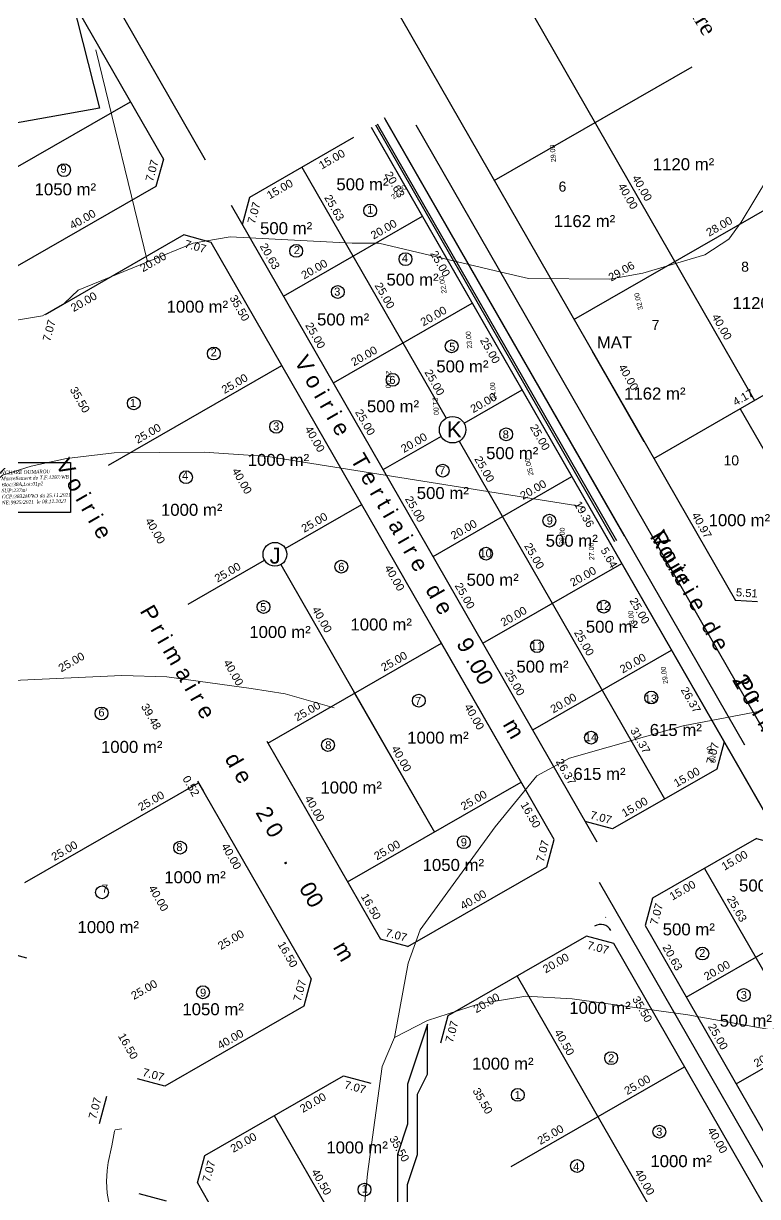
# Model space of a CAD drawing. Header units: millimetres. Extents: x 587399 to 927168, y 438565 to 1444955.
# Drawn here: x 589877.7 to 590061.1, y 444877 to 445170 of the extents above; entities that cross this region are included whole.
import ezdxf
from ezdxf.enums import TextEntityAlignment as Align

# ---------------------------------------------------------------- set-up
doc = ezdxf.new("R2010")
doc.units = ezdxf.units.MM
doc.header["$LTSCALE"] = 2
for name, color, linetype in [('Cotation Courbes de niveau', 1, 'Continuous'), ('Cotation Linéaire', 255, 'Continuous'), ('Cotation Surface', 7, 'Continuous'), ('Div_Cont', 1, 'Continuous'), ('end maj 26 02 2021', 7, 'Continuous'), ('MAJ DEC 2021', 234, 'Continuous'), ('TopoMat', 7, 'Continuous')]:
    doc.layers.add(name, color=color, linetype=linetype)
for name, color, linetype, lineweight in [('drains_fossés', 120, 'Continuous', 20), ('Numérotation', 6, 'Continuous', 9), ('Roads_others', 24, 'Continuous', 9)]:
    doc.layers.add(name, color=color, linetype=linetype, lineweight=lineweight)
doc.styles.get("Standard").update_dxf_attribs({"font": 'arial.ttf'})
doc.styles.add('Times 1.5', font='times.ttf', dxfattribs={"width": 0.99, "height": 0.75})
doc.styles.add('Times 5.0', font='times.ttf', dxfattribs={"width": 0.99, "height": 2.5})

msp = doc.modelspace()

# ---------------------------------------------------------------- linework, layer by layer
at = {"color": 7}
for p, q in [((589804.39, 445324.508), (589912.608, 445136.116)), ((589804.39, 445324.508), (589912.608, 445136.116)), ((589923.152, 445135.83), (589845.015, 445271.855)), ((589923.152, 445135.83), (589845.015, 445271.855)), ((590000.554, 445179.882), (590060.326, 445075.828)), ((590000.554, 445179.882), (590060.326, 445075.828)), ((589969.493, 445175.614), (590055.533, 445025.831)), ((589969.493, 445175.614), (590055.533, 445025.831)), ((589995.28, 445130.723), (590044.757, 445159.144)), ((589995.28, 445130.723), (590044.757, 445159.144)), ((589967.78, 445146.473), (590057.784, 444989.788)), ((589967.78, 445146.473), (590057.784, 444989.788)), ((589967.78, 445146.473), (590057.784, 444989.788)), ((589964.561, 445144.047), (590024.325, 445040.006)), ((589964.561, 445144.047), (590024.325, 445040.006)), ((589965.601, 445144.645), (590025.365, 445040.604)), ((589965.601, 445144.645), (590025.365, 445040.604)), ((589966.035, 445144.894), (590025.799, 445040.853)), ((589966.035, 445144.894), (590025.799, 445040.853)), ((589968.029, 445146.04), (590027.793, 445041.999)), ((589968.029, 445146.04), (590027.793, 445041.999)), ((589934.212, 445126.614), (589960.225, 445141.557)), ((589934.212, 445126.614), (589960.225, 445141.557)), ((589967.051, 445139.712), (590024.325, 445040.006)), ((589967.051, 445139.712), (590024.325, 445040.006)), ((589967.051, 445139.712), (590024.325, 445040.006)), ((589912.608, 445136.116), (589910.763, 445129.29)), ((589912.608, 445136.116), (589910.763, 445129.29)), ((589947.218, 445134.085), (589983.238, 445071.379)), ((589947.218, 445134.085), (589983.238, 445071.379)), ((589910.763, 445129.29), (589876.078, 445109.366)), ((589910.763, 445129.29), (589876.078, 445109.366)), ((589932.366, 445119.788), (589934.212, 445126.614)), ((589932.366, 445119.788), (589934.212, 445126.614)), ((590021.026, 444965.444), (589929.627, 445124.557)), ((590015.204, 445096.038), (590064.681, 445124.46)), ((590015.204, 445096.038), (590064.681, 445124.46)), ((589917.736, 445117.15), (589883.051, 445097.226)), ((589917.736, 445117.15), (589883.051, 445097.226)), ((589924.562, 445115.305), (589917.736, 445117.15)), ((589924.562, 445115.305), (589917.736, 445117.15)), ((590010.233, 444966.164), (589924.562, 445115.305)), ((590010.233, 444966.164), (589924.562, 445115.305)), ((590032.781, 445065.44), (590019.914, 445087.839)), ((590032.781, 445065.44), (590019.914, 445087.839)), ((590035.128, 445061.353), (590084.606, 445089.775)), ((590035.128, 445061.353), (590084.606, 445089.775)), ((589986.536, 445065.638), (590037.87, 444976.273)), ((589986.536, 445065.638), (590037.87, 444976.273)), ((590024.325, 445040.006), (590052.722, 444990.571)), ((590024.325, 445040.006), (590052.722, 444990.571)), ((590024.325, 445040.006), (590076.738, 444948.764)), ((590024.325, 445040.006), (590052.722, 444990.571)), ((590024.325, 445040.006), (590076.738, 444948.764)), ((589941.972, 445034.807), (589980.339, 444968.015)), ((589941.972, 445034.807), (589980.339, 444968.015)), ((590061.029, 445025.491), (590055.533, 445025.831)), ((590061.029, 445025.491), (590055.533, 445025.831)), ((590010.233, 444966.164), (589981.836, 445015.6)), ((590010.233, 444966.164), (589981.836, 445015.6)), ((589960.158, 445003.147), (589980.339, 444968.015)), ((589960.158, 445003.147), (589980.339, 444968.015)), ((589938.48, 444990.695), (589966.877, 444941.259)), ((589938.48, 444990.695), (589966.877, 444941.259)), ((590052.722, 444990.571), (590050.877, 444983.745)), ((590052.722, 444990.571), (590050.877, 444983.745)), ((590050.877, 444983.745), (590024.863, 444968.802)), ((590050.877, 444983.745), (590024.863, 444968.802)), ((589921.137, 444980.733), (589949.535, 444931.297)), ((589921.137, 444980.733), (589922.637, 444978.122)), ((589921.137, 444980.733), (589949.535, 444931.297)), ((589921.137, 444980.733), (589922.637, 444978.122)), ((590024.863, 444968.802), (590018.037, 444970.647)), ((590024.863, 444968.802), (590018.037, 444970.647)), ((590008.388, 444959.338), (590010.233, 444966.164)), ((590008.388, 444959.338), (590010.233, 444966.164)), ((590060.839, 444966.403), (590034.826, 444951.46)), ((590060.839, 444966.403), (590034.826, 444951.46)), ((590060.839, 444966.403), (590067.665, 444964.558)), ((590060.839, 444966.403), (590067.665, 444964.558)), ((589973.704, 444939.414), (590008.388, 444959.338)), ((589973.704, 444939.414), (590008.388, 444959.338)), ((590095.78, 444826.277), (590021.607, 444955.399)), ((590034.826, 444951.46), (590032.981, 444944.634)), ((590034.826, 444951.46), (590032.981, 444944.634)), ((590023.068, 444946.667), (590023.14, 444946.708)), ((590023.068, 444946.667), (590023.14, 444946.708)), ((590032.981, 444944.634), (590097.478, 444832.354)), ((589973.704, 444939.414), (589966.877, 444941.259)), ((589973.704, 444939.414), (589966.877, 444941.259)), ((590018.35, 444941.996), (589983.666, 444922.072)), ((590018.35, 444941.996), (589983.666, 444922.072)), ((590025.177, 444940.151), (590018.35, 444941.996)), ((590025.177, 444940.151), (590018.35, 444941.996)), ((589871.625, 444938.439), (589878.451, 444936.594)), ((589871.625, 444938.439), (589878.451, 444936.594)), ((590091.878, 444824.036), (590025.177, 444940.151)), ((590091.878, 444824.036), (590025.177, 444940.151)), ((589949.535, 444931.297), (589947.69, 444924.471)), ((589949.535, 444931.297), (589947.69, 444924.471)), ((590001.008, 444932.034), (590039.519, 444864.992)), ((590001.008, 444932.034), (590039.519, 444864.992)), ((589947.69, 444924.471), (589913.005, 444904.547)), ((589947.69, 444924.471), (589913.005, 444904.547)), ((589983.666, 444922.072), (589981.821, 444915.246)), ((589983.666, 444922.072), (589981.821, 444915.246)), ((589913.005, 444904.547), (589906.179, 444906.392)), ((589913.005, 444904.547), (589906.179, 444906.392)), ((589922.967, 444887.205), (589957.652, 444907.129)), ((589922.967, 444887.205), (589957.652, 444907.129)), ((589957.652, 444907.129), (589964.478, 444905.284)), ((589957.652, 444907.129), (589964.478, 444905.284)), ((589898.375, 444901.909), (589896.529, 444895.083)), ((589898.375, 444901.909), (589896.529, 444895.083)), ((589940.31, 444897.167), (589979.059, 444829.711)), ((589940.31, 444897.167), (589979.059, 444829.711)), ((589921.122, 444880.378), (589922.967, 444887.205)), ((589921.122, 444880.378), (589922.967, 444887.205)), ((589921.122, 444880.378), (590002.155, 444739.314)), ((589906.491, 444877.741), (589913.317, 444875.896)), ((589906.491, 444877.741), (589913.317, 444875.896))]:
    msp.add_line(p, q, dxfattribs=at)
at = {"color": 150, "lineweight": -3, "flags": 128}
msp.add_lwpolyline([(589885.398, 445177.595), (589889.665, 445176.462), (589896.643, 445148.79), (589869.121, 445143.883), (589871.993, 445113.03), (589815.972, 445116.026), (589815.336, 445166.364)], close=True, dxfattribs=at)
at = {"color": 7, "flags": 128}
for points in [[(589975.722, 445144.693), (590076.337, 444969.539)], [(589967.051, 445139.712), (590067.665, 444964.558)]]:
    msp.add_lwpolyline(points, dxfattribs=at)
at = {"color": 7}
for centre, radius in [((589887.774, 445133.351), 1.605), ((589887.774, 445133.351), 1.605), ((589964.296, 445123.262), 1.605), ((589964.296, 445123.262), 1.605), ((589945.798, 445113.175), 1.605), ((589945.798, 445113.175), 1.605), ((589973.106, 445111.116), 1.605), ((589973.106, 445111.116), 1.605), ((589956.187, 445102.92), 1.605), ((589956.187, 445102.92), 1.605), ((589984.647, 445089.34), 1.605), ((589984.647, 445089.34), 1.605), ((589925.228, 445087.532), 1.605), ((589925.228, 445087.532), 1.605), ((589969.897, 445080.961), 1.605), ((589969.897, 445080.961), 1.605), ((589905.217, 445075.109), 1.605), ((589905.217, 445075.109), 1.605), ((589940.806, 445069.24), 1.605), ((589940.806, 445069.24), 1.605), ((589984.887, 445068.509), 3.31), ((589984.887, 445068.509), 3.31), ((589998.269, 445067.369), 1.605), ((589998.269, 445067.369), 1.605), ((589918.274, 445056.636), 1.605), ((589918.274, 445056.636), 1.605), ((589982.407, 445058.265), 1.605), ((589982.407, 445058.265), 1.605), ((590009.064, 445045.779), 1.605), ((590009.064, 445045.779), 1.605), ((589940.491, 445037.385), 2.973), ((589940.491, 445037.385), 2.973), ((589993.24, 445037.54), 1.605), ((589993.24, 445037.54), 1.605), ((589957.068, 445034.294), 1.605), ((589957.068, 445034.294), 1.605), ((589937.648, 445024.234), 1.605), ((589937.648, 445024.234), 1.605), ((590022.641, 445024.295), 1.605), ((590022.641, 445024.295), 1.605), ((590005.989, 445014.448), 1.605), ((590005.989, 445014.448), 1.605), ((590034.518, 445001.603), 1.605), ((590034.518, 445001.603), 1.605), ((589976.431, 445000.811), 1.605), ((589976.431, 445000.811), 1.605), ((589897.16, 444997.629), 1.605), ((589897.16, 444997.629), 1.605), ((589953.745, 444989.734), 1.605), ((589953.745, 444989.734), 1.605), ((590019.475, 444991.586), 1.605), ((590019.475, 444991.586), 1.605), ((589916.795, 444964.111), 1.605), ((589916.795, 444964.111), 1.605), ((589987.696, 444965.471), 1.605), ((589987.696, 444965.471), 1.605), ((589897.28, 444952.943), 1.605), ((589897.28, 444952.943), 1.605), ((590047.299, 444937.65), 1.605), ((590047.299, 444937.65), 1.605), ((589922.501, 444927.987), 1.605), ((589922.501, 444927.987), 1.605), ((590057.652, 444927.302), 1.605), ((590057.652, 444927.302), 1.605), ((590024.502, 444911.526), 1.605), ((590024.502, 444911.526), 1.605), ((590001.17, 444902.343), 1.605), ((590001.17, 444902.343), 1.605), ((590036.557, 444893.142), 1.605), ((590036.557, 444893.142), 1.605), ((590015.988, 444884.588), 1.605), ((590015.988, 444884.588), 1.605), ((589962.87, 444878.69), 1.605), ((589962.87, 444878.69), 1.605)]:
    msp.add_circle(centre, radius, dxfattribs=at)
msp.add_arc((590021.848, 444941.929), 3, 29.87476, 119.87441, dxfattribs=at)
msp.add_arc((590021.848, 444941.929), 3, 29.87476, 119.87441, dxfattribs=at)
for p in [(590019.914, 445087.839), (590019.914, 445087.839), (590019.914, 445087.839), (590024.325, 445040.006), (590024.325, 445040.006), (590024.325, 445040.006)]:
    msp.add_point(p, dxfattribs=at)
at = {"layer": 'Cotation Surface', "color": 7}
msp.add_line((590047.832, 444958.932), (590083.861, 444896.212), dxfattribs=at)
msp.add_line((590047.832, 444958.932), (590083.861, 444896.212), dxfattribs=at)
at = {"layer": 'Div_Cont', "color": 7}
for p, q in [((589861.036, 445125.514), (589904.392, 445150.419)), ((589861.036, 445125.514), (589904.392, 445150.419)), ((589942.64, 445101.903), (589977.325, 445121.827)), ((589942.64, 445101.903), (589977.325, 445121.827)), ((589955.092, 445080.225), (589989.777, 445100.149)), ((589955.092, 445080.225), (589989.777, 445100.149)), ((589898.889, 445059.617), (589942.245, 445084.522)), ((589898.889, 445059.617), (589942.245, 445084.522)), ((589987.758, 445070.158), (590002.23, 445078.471)), ((589987.758, 445070.158), (590002.23, 445078.471)), ((590056.71, 445073.751), (590074.3, 445043.129)), ((590056.71, 445073.751), (590074.3, 445043.129)), ((589967.545, 445058.547), (589982.108, 445066.912)), ((589967.545, 445058.547), (589982.108, 445066.912)), ((589979.997, 445036.869), (590014.682, 445056.793)), ((589979.997, 445036.869), (590014.682, 445056.793)), ((589943.069, 445038.865), (589962.169, 445049.837)), ((589943.069, 445038.865), (589962.169, 445049.837)), ((589918.813, 445024.932), (589937.913, 445035.904)), ((589918.813, 445024.932), (589937.913, 445035.904)), ((589992.45, 445015.191), (590027.135, 445035.115)), ((589992.45, 445015.191), (590027.135, 445035.115)), ((589938.737, 444990.247), (589982.093, 445015.152)), ((589938.737, 444990.247), (589982.093, 445015.152)), ((590004.902, 444993.513), (590039.587, 445013.437)), ((590004.902, 444993.513), (590039.587, 445013.437)), ((589878.038, 444955.38), (589921.395, 444980.285)), ((589878.038, 444955.38), (589921.395, 444980.285)), ((589878.038, 444955.38), (589921.395, 444980.285)), ((589878.038, 444955.38), (589921.395, 444980.285)), ((589958.661, 444955.563), (590002.017, 444980.468)), ((589958.661, 444955.563), (590002.017, 444980.468)), ((590043.254, 444926.749), (590077.939, 444946.673)), ((590043.254, 444926.749), (590077.939, 444946.673)), ((590055.706, 444905.071), (590090.392, 444924.996)), ((590055.706, 444905.071), (590090.392, 444924.996)), ((589999.503, 444884.463), (590042.859, 444909.368)), ((589999.503, 444884.463), (590042.859, 444909.368))]:
    msp.add_line(p, q, dxfattribs=at)
at = {"layer": 'drains_fossés'}
msp.add_lwpolyline([(589903.107, 444860.529), (589901.882, 444863.755), (589900.601, 444868.552), (589899.431, 444873.227), (589898.594, 444877.791), (589898.402, 444880.732), (589898.544, 444883.429), (589898.808, 444885.497), (589899.759, 444889.632), (589900.388, 444893.259), (589900.576, 444893.591), (589902.252, 444893.858)], dxfattribs=at)
at = {"layer": 'end maj 26 02 2021', "flags": 128}
for points in [[(589978.607, 444919.992), (589976.107, 444912.492), (589973.607, 444904.992), (589973.607, 444894.992), (589971.107, 444887.492), (589971.107, 444877.492), (589971.107, 444869.992)], [(589978.607, 444919.992), (589976.107, 444912.492), (589973.607, 444904.992), (589973.607, 444894.992), (589971.107, 444887.492), (589971.107, 444877.492), (589971.107, 444869.992)], [(589976.107, 444887.492), (589976.107, 444894.992), (589976.107, 444902.492), (589978.607, 444907.492), (589978.607, 444912.492), (589978.607, 444919.992)], [(589976.107, 444887.492), (589976.107, 444894.992), (589976.107, 444902.492), (589978.607, 444907.492), (589978.607, 444912.492), (589978.607, 444919.992)], [(589973.607, 444872.492), (589973.607, 444879.992), (589976.107, 444887.492)], [(589973.607, 444872.492), (589973.607, 444879.992), (589976.107, 444887.492)]]:
    msp.add_lwpolyline(points, dxfattribs=at)
at = {"layer": 'MAJ DEC 2021', "flags": 128}
msp.add_lwpolyline([(589874.42, 445060.314), (589889.376, 445060.314), (589889.376, 445047.822), (589869.403, 445047.822), (589869.42, 445055.314)], close=True, dxfattribs=at)
msp.add_lwpolyline([(589874.42, 445060.314), (589889.376, 445060.314), (589889.376, 445047.822), (589869.403, 445047.822), (589869.42, 445055.314)], close=True, dxfattribs=at)
at = {"layer": 'Roads_others'}
msp.add_line((589895.712, 445163.397), (589908.687, 445110.436), dxfattribs=at)
for points in [[(590107.476, 445190.747), (590095.138, 445173.434), (590074.092, 445148.639), (590057.002, 445120.378), (590053.876, 445116.085), (590047.929, 445112.232), (590032.447, 445107.629), (590024.112, 445106.151), (590003.863, 445106.274), (589997.012, 445107.893), (589966.487, 445115.114), (589959.782, 445115.107), (589929.263, 445116.702), (589920.028, 445115.068), (589908.687, 445110.436)], [(589908.687, 445110.436), (589891.309, 445103.355), (589887.893, 445100.101), (589882.379, 445096.989), (589875.386, 445095.8), (589863.174, 445096.528), (589833.247, 445105.806), (589824.009, 445107.577), (589785.005, 445112.27), (589774.881, 445112.403), (589703.12, 445114.411)], [(589703.708, 445036.177), (589769.591, 445039.636), (589797.432, 445041.002), (589816.782, 445040.424), (589836.288, 445039.857), (589850.429, 445041.64), (589862.334, 445047.865), (589872.45, 445057.194), (589879.586, 445059.423), (589888.376, 445061.355), (589900.286, 445062.693), (589922.766, 445062.859), (589938.698, 445061.847), (590017.763, 445049.202)], [(589955.279, 444999.007), (589943.075, 445002.543), (589934.581, 445003.872), (589913.441, 445006.803), (589902.273, 445007.09), (589862.31, 445005.271)], [(589970.403, 444916.654), (589973.804, 444935.284), (589976.782, 444943.567), (589995.506, 444969.321), (590005.918, 444982.055), (590014.106, 444986.496), (590042.529, 444994.506), (590083.174, 445002.24), (590092.1, 445002.105), (590101.037, 445001.153), (590127.987, 444994.812), (590131.561, 444994.749), (590138.632, 444995.419), (590143.77, 444997.492), (590148.752, 445000.382)], [(590071.933, 444919.419), (590064.041, 444918.659), (590043.655, 444922.342), (590014.754, 444926.304), (590003.142, 444927.033), (589991.543, 444925.098), (589978.592, 444920.94), (589970.403, 444916.654), (589967.28, 444909.399), (589963.587, 444882.632), (589960.204, 444846.247), (589958.138, 444824.943), (589955.624, 444807.938), (589953.109, 444792.106), (589948.075, 444763.557)]]:
    msp.add_lwpolyline(points, dxfattribs=at)

# ---------------------------------------------------------------- texts
at = {"layer": 'Cotation Courbes de niveau', "color": 7}
for s, rotation, p in [('29.00', 94.62685, (590009.95, 445137.519, 29)), ('22.00', 41.046, (589971.426, 445127.897, 22)), ('22.00', 99.71846, (589982.434, 445104.693, 22)), ('32.00', 104.4189, (590031.337, 445100.555, 32)), ('23.00', 95.38532, (589988.965, 445090.928, 23)), ('21.00', 267.25304, (589968.863, 445081.042, 21)), ('24.00', 96.58035, (589995.022, 445078.161, 24)), ('21.00', 274.22851, (589980.685, 445074.342, 21)), ('25.00', 103.12713, (590004.018, 445059.199, 25)), ('26.00', 87.62748, (590012.229, 445041.89, 26)), ('27.00', 91.77114, (590019.583, 445038.109, 27)), ('28.00', 95.90171, (590029.567, 445021.152, 28)), ('29.00', 98.45253, (590037.804, 445007.162, 29)), ('30.00', 106.69044, (590049.486, 444987.321, 30))]:
    msp.add_text(s, height=1.25, rotation=rotation, dxfattribs=at).set_placement(p, align=Align.MIDDLE_CENTER)
at = {"layer": 'Cotation Linéaire', "color": 7, "style": 'Times 5.0', "width": 0.99}
msp.add_text('V o i r i e        secntaire                        ( 14 m )', height=4.08661, rotation=300.56222, dxfattribs=at).set_placement((590018.587, 445215.815, 38))
at = {"layer": 'Cotation Linéaire', "color": 7}
for s, rotation, p in [('15.00', 29.87441, (589954.22, 445136.954)), ('15.00', 29.87441, (589954.22, 445136.954)), ('20.63', 299.87424, (589971.321, 445130.271)), ('20.63', 299.87424, (589971.321, 445130.271)), ('15.00', 29.87441, (589941.213, 445129.483)), ('15.00', 29.87441, (589941.213, 445129.483)), ('40.00', 299.87437, (590029.573, 445127.357)), ('40.00', 299.87437, (590029.573, 445127.357)), ('7.07', 74.87433, (589934.254, 445122.94)), ('7.07', 74.87433, (589934.254, 445122.94)), ('7.07', 344.87433, (589920.888, 445115.262)), ('7.07', 344.87433, (589920.888, 445115.262)), ('20.00', 29.87441, (589909.563, 445111.302)), ('20.00', 29.87441, (589909.563, 445111.302)), ('25.00', 299.87424, (589982.684, 445110.49)), ('25.00', 299.87424, (589982.684, 445110.49)), ('29.06', 29.87469, (590026.559, 445108.966)), ('29.06', 29.87469, (590026.559, 445108.966)), ('20.00', 29.87441, (589892.221, 445101.34)), ('20.00', 29.87441, (589892.221, 445101.34)), ('35.50', 299.87424, (589932.537, 445099.415)), ('35.50', 299.87424, (589932.537, 445099.415)), ('7.07', 74.87433, (589883.094, 445093.552)), ('7.07', 74.87433, (589883.094, 445093.552)), ('25.00', 299.87424, (589995.136, 445088.812)), ('25.00', 299.87424, (589995.136, 445088.812)), ('40.00', 299.87437, (590029.697, 445082.144)), ('40.00', 299.87437, (590029.697, 445082.144)), ('25.00', 299.87424, (590007.589, 445067.134)), ('25.00', 299.87424, (590007.589, 445067.134)), ('40.00', 299.87424, (589951.34, 445066.681)), ('40.00', 299.87424, (589951.34, 445066.681)), ('19.36', 299.87424, (590018.636, 445047.902)), ('19.36', 299.87424, (590018.636, 445047.902)), ('5.64', 299.87476, (590024.863, 445037.063)), ('5.64', 299.87476, (590024.863, 445037.063)), ('40.00', 299.87424, (589971.264, 445031.997)), ('40.00', 299.87424, (589971.264, 445031.997)), ('25.00', 299.87476, (590032.494, 445023.778)), ('25.00', 299.87476, (590032.494, 445023.778)), ('40.00', 299.87424, (589931.011, 445008.332)), ('40.00', 299.87424, (589931.011, 445008.332)), ('26.37', 299.87476, (590045.288, 445001.506)), ('26.37', 299.87476, (590045.288, 445001.506)), ('39.48', 299.87424, (589910.437, 444997.353)), ('39.48', 299.87424, (589910.437, 444997.353)), ('40.00', 299.87424, (589991.188, 444997.312)), ('40.00', 299.87424, (589991.188, 444997.312)), ('0.52', 299.87476, (589920.399, 444980.011)), ('0.52', 299.87476, (589920.399, 444980.011)), ('16.50', 299.87424, (590005.258, 444972.818)), ('16.50', 299.87424, (590005.258, 444972.818)), ('40.00', 299.87476, (589930.489, 444962.445)), ('40.00', 299.87476, (589930.489, 444962.445)), ('15.00', 29.87441, (590054.834, 444961.8)), ('15.00', 29.87441, (590054.834, 444961.8)), ('15.00', 29.87441, (590041.827, 444954.329)), ('15.00', 29.87441, (590041.827, 444954.329)), ('7.07', 74.87459, (590034.868, 444947.786)), ('7.07', 74.87459, (590034.868, 444947.786)), ('16.50', 299.87476, (589944.56, 444937.951)), ('16.50', 299.87476, (589944.56, 444937.951)), ('7.07', 344.87459, (590021.503, 444940.108)), ('7.07', 344.87459, (590021.503, 444940.108)), ('20.00', 29.87441, (590010.177, 444936.148)), ('20.00', 29.87441, (590010.177, 444936.148)), ('20.00', 29.87441, (589992.835, 444926.186)), ('20.00', 29.87441, (589992.835, 444926.186)), ('35.50', 299.87476, (590033.151, 444924.261)), ('35.50', 299.87476, (590033.151, 444924.261)), ('7.07', 74.87459, (589983.708, 444918.398)), ('7.07', 74.87459, (589983.708, 444918.398)), ('7.07', 344.87459, (589960.804, 444905.241)), ('7.07', 344.87459, (589960.804, 444905.241)), ('20.00', 29.87441, (589949.479, 444901.281)), ('20.00', 29.87441, (589949.479, 444901.281)), ('20.00', 29.87441, (589932.136, 444891.319)), ('20.00', 29.87441, (589932.136, 444891.319)), ('35.50', 299.87476, (589972.453, 444889.394)), ('35.50', 299.87476, (589972.453, 444889.394)), ('40.00', 299.87476, (590051.954, 444891.528)), ('40.00', 299.87476, (590051.954, 444891.528)), ('7.07', 74.87433, (589923.009, 444883.531)), ('7.07', 74.87433, (589923.009, 444883.531))]:
    msp.add_text(s, height=2, rotation=rotation, dxfattribs=at).set_placement(p, align=Align.TOP_CENTER)
for s, rotation, p in [('7.07', 74.87433, (589910.72, 445132.964)), ('7.07', 74.87433, (589910.72, 445132.964)), ('40.00', 299.87437, (590031.386, 445128.398)), ('40.00', 299.87437, (590031.386, 445128.398)), ('25.63', 299.87424, (589954.467, 445123.473)), ('25.63', 299.87424, (589954.467, 445123.473)), ('40.00', 29.87441, (589892.922, 445120.195)), ('40.00', 29.87441, (589892.922, 445120.195)), ('20.00', 29.87441, (589968.155, 445117.713)), ('20.00', 29.87441, (589968.155, 445117.713)), ('28.00', 29.87469, (590051.998, 445118.432)), ('28.00', 29.87469, (590051.998, 445118.432)), ('20.63', 299.87424, (589938.37, 445111.344)), ('20.63', 299.87424, (589938.37, 445111.344)), ('20.00', 29.87441, (589950.813, 445107.751)), ('20.00', 29.87441, (589950.813, 445107.751)), ('25.00', 299.87424, (589967.076, 445101.524)), ('25.00', 299.87424, (589967.076, 445101.524)), ('20.00', 29.87441, (589980.608, 445096.035)), ('20.00', 29.87441, (589980.608, 445096.035)), ('40.00', 299.87437, (590051.31, 445093.713)), ('40.00', 299.87437, (590051.31, 445093.713)), ('25.00', 299.87424, (589949.733, 445091.562)), ('25.00', 299.87424, (589949.733, 445091.562)), ('20.00', 29.87441, (589963.265, 445086.073)), ('20.00', 29.87441, (589963.265, 445086.073)), ('25.00', 29.87441, (589930.908, 445079.163)), ('25.00', 29.87441, (589930.908, 445079.163)), ('25.00', 299.87424, (589979.528, 445079.846)), ('25.00', 299.87424, (589979.528, 445079.846)), ('35.50', 299.87424, (589890.915, 445075.507)), ('35.50', 299.87424, (589890.915, 445075.507)), ('4.17', 29.87469, (590057.974, 445075.735)), ('4.17', 29.87469, (590057.974, 445075.735)), ('4.17', 29.87469, (590057.974, 445075.735)), ('4.17', 29.87469, (590057.974, 445075.735)), ('20.00', 29.87441, (589993.06, 445074.357)), ('20.00', 29.87441, (589993.06, 445074.357)), ('25.00', 299.87424, (589962.186, 445069.884)), ('25.00', 299.87424, (589962.186, 445069.884)), ('25.00', 29.87441, (589909.23, 445066.71)), ('25.00', 29.87441, (589909.23, 445066.71)), ('20.00', 29.87441, (589975.718, 445064.395)), ('20.00', 29.87441, (589975.718, 445064.395)), ('25.00', 299.87424, (589991.981, 445058.168)), ('25.00', 299.87424, (589991.981, 445058.168)), ('40.00', 299.87424, (589931.396, 445055.225)), ('40.00', 299.87424, (589931.396, 445055.225)), ('20.00', 29.87441, (590005.513, 445052.679)), ('20.00', 29.87441, (590005.513, 445052.679)), ('25.00', 299.87424, (589974.638, 445048.206)), ('25.00', 299.87424, (589974.638, 445048.206)), ('25.00', 29.87441, (589950.832, 445044.478)), ('25.00', 29.87441, (589950.832, 445044.478)), ('40.97', 299.87436, (590046.276, 445044.136)), ('40.97', 299.87436, (590046.276, 445044.136)), ('40.00', 299.87424, (589909.718, 445042.773)), ('40.00', 299.87424, (589909.718, 445042.773)), ('20.00', 29.87441, (589988.17, 445042.717)), ('20.00', 29.87441, (589988.17, 445042.717)), ('25.00', 299.87424, (590004.433, 445036.49)), ('25.00', 299.87424, (590004.433, 445036.49)), ('25.00', 29.87441, (589929.154, 445032.026)), ('25.00', 29.87441, (589929.154, 445032.026)), ('20.00', 29.87441, (590017.965, 445031.001)), ('20.00', 29.87441, (590017.965, 445031.001)), ('25.00', 299.87424, (589987.091, 445026.528)), ('25.00', 299.87424, (589987.091, 445026.528)), ('5.51', 356.45816, (590058.349, 445026.75)), ('5.51', 356.45816, (590058.349, 445026.75)), ('40.00', 299.87424, (589951.399, 445020.586)), ('40.00', 299.87424, (589951.399, 445020.586)), ('20.00', 29.87441, (590000.623, 445021.039)), ('20.00', 29.87441, (590000.623, 445021.039)), ('25.00', 299.87424, (590016.886, 445014.812)), ('25.00', 299.87424, (590016.886, 445014.812)), ('25.00', 29.87441, (589890.133, 445009.611)), ('25.00', 29.87441, (589890.133, 445009.611)), ('25.00', 29.87441, (589970.756, 445009.793)), ('25.00', 29.87441, (589970.756, 445009.793)), ('20.00', 29.87441, (590030.418, 445009.323)), ('20.00', 29.87441, (590030.418, 445009.323)), ('25.00', 299.87424, (589999.543, 445004.85)), ('25.00', 299.87424, (589999.543, 445004.85)), ('20.00', 29.87441, (590013.075, 444999.361)), ('20.00', 29.87441, (590013.075, 444999.361)), ('25.00', 29.87441, (589949.078, 444997.341)), ('25.00', 29.87441, (589949.078, 444997.341)), ('31.37', 299.87424, (590030.924, 444990.372)), ('31.37', 299.87424, (590030.924, 444990.372)), ('40.00', 299.87476, (589971.244, 444985.856)), ('40.00', 299.87476, (589971.244, 444985.856)), ('7.07', 74.87459, (590050.834, 444987.419)), ('7.07', 74.87459, (590050.834, 444987.419)), ('26.37', 299.87424, (590012.337, 444982.578)), ('26.37', 299.87424, (590012.337, 444982.578)), ('15.00', 29.87441, (590043.875, 444980.876)), ('15.00', 29.87441, (590043.875, 444980.876)), ('25.00', 29.87441, (589910.057, 444974.926)), ('25.00', 29.87441, (589910.057, 444974.926)), ('40.00', 299.87476, (589949.566, 444973.403)), ('40.00', 299.87476, (589949.566, 444973.403)), ('25.00', 29.87441, (589990.68, 444975.108)), ('25.00', 29.87441, (589990.68, 444975.108)), ('15.00', 29.87441, (590030.868, 444973.405)), ('15.00', 29.87441, (590030.868, 444973.405)), ('7.07', 344.87433, (590021.711, 444970.69)), ('7.07', 344.87433, (590021.711, 444970.69)), ('25.00', 29.87441, (589888.379, 444962.474)), ('25.00', 29.87441, (589888.379, 444962.474)), ('25.00', 29.87441, (589969.002, 444962.656)), ('25.00', 29.87441, (589969.002, 444962.656)), ('7.07', 74.87459, (590008.345, 444963.012)), ('7.07', 74.87459, (590008.345, 444963.012)), ('40.00', 299.87424, (589910.546, 444950.988)), ('40.00', 299.87424, (589910.546, 444950.988)), ('40.00', 29.87441, (589990.548, 444950.243)), ('40.00', 29.87441, (589990.548, 444950.243)), ('16.50', 299.87476, (589963.636, 444948.909)), ('16.50', 299.87476, (589963.636, 444948.909)), ('25.63', 299.87476, (590055.082, 444948.32)), ('25.63', 299.87476, (590055.082, 444948.32)), ('7.07', 344.87459, (589970.551, 444941.302)), ('7.07', 344.87459, (589970.551, 444941.302)), ('25.00', 29.87441, (589929.981, 444940.241)), ('25.00', 29.87441, (589929.981, 444940.241)), ('20.63', 299.87476, (590038.984, 444936.19)), ('20.63', 299.87476, (590038.984, 444936.19)), ('20.00', 29.87441, (590051.427, 444932.598)), ('20.00', 29.87441, (590051.427, 444932.598)), ('25.00', 29.87441, (589908.303, 444927.789)), ('25.00', 29.87441, (589908.303, 444927.789)), ('7.07', 74.87459, (589947.647, 444928.145)), ('7.07', 74.87459, (589947.647, 444928.145)), ('16.50', 299.87424, (589902.938, 444914.042)), ('16.50', 299.87424, (589902.938, 444914.042)), ('40.00', 29.87441, (589929.849, 444915.376)), ('40.00', 29.87441, (589929.849, 444915.376)), ('40.50', 299.87476, (590011.962, 444914.973)), ('40.50', 299.87476, (590011.962, 444914.973)), ('25.00', 299.87476, (590050.348, 444916.409)), ('25.00', 299.87476, (590050.348, 444916.409)), ('20.00', 29.87441, (590063.88, 444910.92)), ('20.00', 29.87441, (590063.88, 444910.92)), ('7.07', 344.87433, (589909.853, 444906.435)), ('7.07', 344.87433, (589909.853, 444906.435)), ('25.00', 29.87441, (590031.522, 444904.009)), ('25.00', 29.87441, (590031.522, 444904.009)), ('35.50', 299.87476, (589991.529, 444900.353)), ('35.50', 299.87476, (589991.529, 444900.353)), ('7.07', 74.87433, (589896.487, 444898.757)), ('7.07', 74.87433, (589896.487, 444898.757)), ('25.00', 29.87441, (590009.844, 444891.557)), ('25.00', 29.87441, (590009.844, 444891.557)), ('40.50', 299.87476, (589951.264, 444880.106)), ('40.50', 299.87476, (589951.264, 444880.106)), ('40.00', 299.87476, (590032.011, 444880.072)), ('40.00', 299.87476, (590032.011, 444880.072))]:
    msp.add_text(s, height=2, rotation=rotation, dxfattribs=at).set_placement(p, align=Align.CENTER)
msp.add_text('Route       d e     2 0    .    00       m', height=4, rotation=299.87476, dxfattribs=at).set_placement((590034.065, 445041.851))
at = {"layer": 'Cotation Linéaire', "color": 7, "char_height": 4, "width": 256.12959, "attachment_point": 1, "rotation": 299.87476}
for s, insert in [('V o i r i e    T e r t i a i r e   d e     9 .00       m', (589948.65, 445087.626)), ('V o i r i e    T e r t i a i r e   d e     9 .00       m', (589948.65, 445087.626)), ('V o i r i e             P r i m a i r e       d e     2 0    .    00       m', (589889.058, 445061.862)), ('V o i r i e             P r i m a i r e       d e     2 0    .    00       m', (589889.058, 445061.862)), ('V o i r i e             P r i m a i r e       d e     2 0    .    00       m', (590037.647, 445043.849)), ('V o i r i e             P r i m a i r e       d e     2 0    .    00       m', (590037.647, 445043.849))]:
    msp.add_mtext(s, dxfattribs=dict(at, insert=insert))
at = {"layer": 'Cotation Surface', "color": 7}
for s, p in [('1120 m²', (590042.579, 445134.828)), ('1120 m²', (590042.579, 445134.828)), ('1162 m²', (590017.841, 445120.618)), ('1162 m²', (590017.841, 445120.618)), ('1120 m²', (590062.503, 445100.143)), ('1120 m²', (590062.503, 445100.143)), ('1162 m²', (590035.401, 445077.546)), ('1162 m²', (590035.401, 445077.546)), ('1000 m²', (590056.54, 445045.911)), ('1000 m²', (590056.54, 445045.911))]:
    msp.add_text(s, height=3, rotation=0.00002, dxfattribs=at).set_placement(p, align=Align.MIDDLE_CENTER)
for s, p in [('1050 m²', (589888.12, 445128.555)), ('1050 m²', (589888.12, 445128.555)), ('500 m²', (589962.36, 445129.809)), ('500 m²', (589962.36, 445129.809)), ('500 m²', (589943.284, 445118.851)), ('500 m²', (589943.284, 445118.851)), ('500 m²', (589974.88, 445106.007)), ('500 m²', (589974.88, 445106.007)), ('1000 m²', (589921.101, 445099.247)), ('1000 m²', (589921.101, 445099.247)), ('500 m²', (589957.537, 445096.045)), ('500 m²', (589957.537, 445096.045)), ('500 m²', (589987.332, 445084.329)), ('500 m²', (589987.332, 445084.329)), ('500 m²', (589969.99, 445074.367)), ('500 m²', (589969.99, 445074.367)), ('500 m²', (589999.785, 445062.651)), ('500 m²', (589999.785, 445062.651)), ('1000 m²', (589941.368, 445060.953)), ('1000 m²', (589941.368, 445060.953)), ('500 m²', (589982.442, 445052.689)), ('500 m²', (589982.442, 445052.689)), ('1000 m²', (589919.69, 445048.501)), ('1000 m²', (589919.69, 445048.501)), ('500 m²', (590014.655, 445040.78)), ('500 m²', (590014.655, 445040.78)), ('500 m²', (589994.895, 445031.011)), ('500 m²', (589994.895, 445031.011)), ('1000 m²', (589967.036, 445019.853)), ('1000 m²', (589967.036, 445019.853)), ('500 m²', (590024.69, 445019.295)), ('500 m²', (590024.69, 445019.295)), ('1000 m²', (589941.766, 445017.976)), ('1000 m²', (589941.766, 445017.976)), ('500 m²', (590007.347, 445009.333)), ('500 m²', (590007.347, 445009.333)), ('615 m²', (590040.66, 444993.5)), ('615 m²', (590040.66, 444993.5)), ('1000 m²', (589904.702, 444989.268)), ('1000 m²', (589904.702, 444989.268)), ('1000 m²', (589981.216, 444991.584)), ('1000 m²', (589981.216, 444991.584)), ('615 m²', (590021.583, 444982.542)), ('615 m²', (590021.583, 444982.542)), ('1000 m²', (589959.538, 444979.131)), ('1000 m²', (589959.538, 444979.131)), ('1050 m²', (589985.07, 444959.779)), ('1050 m²', (589985.07, 444959.779)), ('1000 m²', (589920.517, 444956.717)), ('1000 m²', (589920.517, 444956.717)), ('500 m²', (590062.974, 444954.655)), ('500 m²', (590062.974, 444954.655)), ('1000 m²', (589898.839, 444944.264)), ('1000 m²', (589898.839, 444944.264)), ('500 m²', (590043.898, 444943.697)), ('500 m²', (590043.898, 444943.697)), ('1050 m²', (589925.047, 444923.736)), ('1050 m²', (589925.047, 444923.736)), ('1000 m²', (590021.715, 444924.093)), ('1000 m²', (590021.715, 444924.093)), ('500 m²', (590058.152, 444920.891)), ('500 m²', (590058.152, 444920.891)), ('1000 m²', (589997.436, 444910.146)), ('1000 m²', (589997.436, 444910.146)), ('1000 m²', (589961.017, 444889.226)), ('1000 m²', (589961.017, 444889.226)), ('1000 m²', (590041.982, 444885.8)), ('1000 m²', (590041.982, 444885.8))]:
    msp.add_text(s, height=3, dxfattribs=at).set_placement(p, align=Align.MIDDLE_CENTER)
at = {"layer": 'Cotation Surface', "color": 7, "char_height": 4, "width": 5.41405, "attachment_point": 1}
for s, insert in [('K', (589983.441, 445070.589)), ('K', (589983.441, 445070.589)), ('J', (589939.15, 445039.058)), ('J', (589939.15, 445039.058))]:
    msp.add_mtext(s, dxfattribs=dict(at, insert=insert))
at = {"layer": 'MAJ DEC 2021', "color": 150, "linetype": 'ByBlock', "lineweight": -3, "ltscale": 0.0014, "insert": (589872.035, 445058.223), "char_height": 0.9, "width": 16.55093, "attachment_point": 1, "rotation": 1.58108, "style": 'Times 1.5'}
msp.add_mtext('{\\fTimes New Roman|b0|i1|c0|p18;\\C7;NCHARE OUMAROU\\P\\C1;Morcellement du T.F.1287/WB\\P\\C7;Bloc:38A,Lot:01p2\\PSUP:237m²\\PCCP:3832M/W3 du 25.11.2021\\PNE:9925/2021  le 08.12.2021}', dxfattribs=at)
msp.add_mtext('{\\fTimes New Roman|b0|i1|c0|p18;\\C7;NCHARE OUMAROU\\P\\C1;Morcellement du T.F.1287/WB\\P\\C7;Bloc:38A,Lot:01p2\\PSUP:237m²\\PCCP:3832M/W3 du 25.11.2021\\PNE:9925/2021  le 08.12.2021}', dxfattribs=at)
at = {"layer": 'Numérotation', "color": 7}
for s, height, p in [('9', 2, (589887.657, 445133.701)), ('9', 2, (589887.657, 445133.701)), ('6', 2.5, (590012.332, 445129.244)), ('6', 2.5, (590012.332, 445129.244)), ('1', 2, (589964.293, 445123.489)), ('1', 2, (589964.293, 445123.489)), ('2', 2, (589945.966, 445113.403)), ('2', 2, (589945.966, 445113.403)), ('4', 2, (589972.991, 445111.386)), ('4', 2, (589972.991, 445111.386)), ('8', 2.5, (590057.962, 445109.228)), ('8', 2.5, (590057.962, 445109.228)), ('3', 2, (589956.062, 445103.007)), ('3', 2, (589956.062, 445103.007)), ('7', 2.5, (590035.608, 445094.677)), ('7', 2.5, (590035.608, 445094.677)), ('2', 2, (589925.199, 445087.887)), ('2', 2, (589925.199, 445087.887)), ('5', 2, (589984.804, 445089.216)), ('5', 2, (589984.804, 445089.216)), ('6', 2, (589969.835, 445080.943)), ('6', 2, (589969.835, 445080.943)), ('1', 2, (589905.027, 445075.21)), ('1', 2, (589905.027, 445075.21)), ('3', 2, (589940.816, 445069.359)), ('3', 2, (589940.816, 445069.359)), ('8', 2, (589998.172, 445067.347)), ('8', 2, (589998.172, 445067.347)), ('10', 2.5, (590054.521, 445060.853)), ('10', 2.5, (590054.521, 445060.853)), ('7', 2, (589982.293, 445058.38)), ('7', 2, (589982.293, 445058.38)), ('4', 2, (589918.042, 445057.007)), ('4', 2, (589918.042, 445057.007)), ('9', 2, (590009.156, 445045.831)), ('9', 2, (590009.156, 445045.831)), ('10', 2, (589993.136, 445037.639)), ('10', 2, (589993.136, 445037.639)), ('6', 2, (589957.084, 445034.253)), ('6', 2, (589957.084, 445034.253)), ('5', 2, (589937.563, 445024.177)), ('5', 2, (589937.563, 445024.177)), ('12', 2, (590022.711, 445024.518)), ('12', 2, (590022.711, 445024.518)), ('11', 2, (590005.922, 445014.454)), ('11', 2, (590005.922, 445014.454)), ('7', 2, (589976.28, 445000.773)), ('7', 2, (589976.28, 445000.773)), ('13', 2, (590034.424, 445001.349)), ('13', 2, (590034.424, 445001.349)), ('6', 2, (589897.145, 444997.884)), ('6', 2, (589897.145, 444997.884)), ('14', 2, (590019.448, 444991.677)), ('14', 2, (590019.448, 444991.677)), ('8', 2, (589953.83, 444989.721)), ('8', 2, (589953.83, 444989.721)), ('8', 2, (589916.623, 444964.267)), ('8', 2, (589916.623, 444964.267)), ('9', 2, (589987.696, 444965.471)), ('9', 2, (589987.696, 444965.471)), ('7', 2, (589898.018, 444953.9)), ('7', 2, (589898.018, 444953.9)), ('2', 2, (590047.257, 444937.821)), ('2', 2, (590047.257, 444937.821)), ('9', 2, (589922.536, 444927.898)), ('9', 2, (589922.536, 444927.898)), ('3', 2, (590057.652, 444927.302)), ('3', 2, (590057.652, 444927.302)), ('2', 2, (590024.502, 444911.526)), ('2', 2, (590024.502, 444911.526)), ('1', 2, (590001.17, 444902.343)), ('1', 2, (590001.17, 444902.343)), ('3', 2, (590036.521, 444893.16)), ('3', 2, (590036.521, 444893.16)), ('4', 2, (590015.782, 444884.448)), ('4', 2, (590015.782, 444884.448)), ('1', 2, (589962.947, 444878.919)), ('1', 2, (589962.947, 444878.919))]:
    msp.add_text(s, height=height, dxfattribs=at).set_placement(p, align=Align.MIDDLE)
at = {"layer": 'TopoMat', "color": 7}
msp.add_attdef('MAT', (590020.914, 445088.839), '', height=3, dxfattribs=at)

doc.saveas('drawing.dxf')
